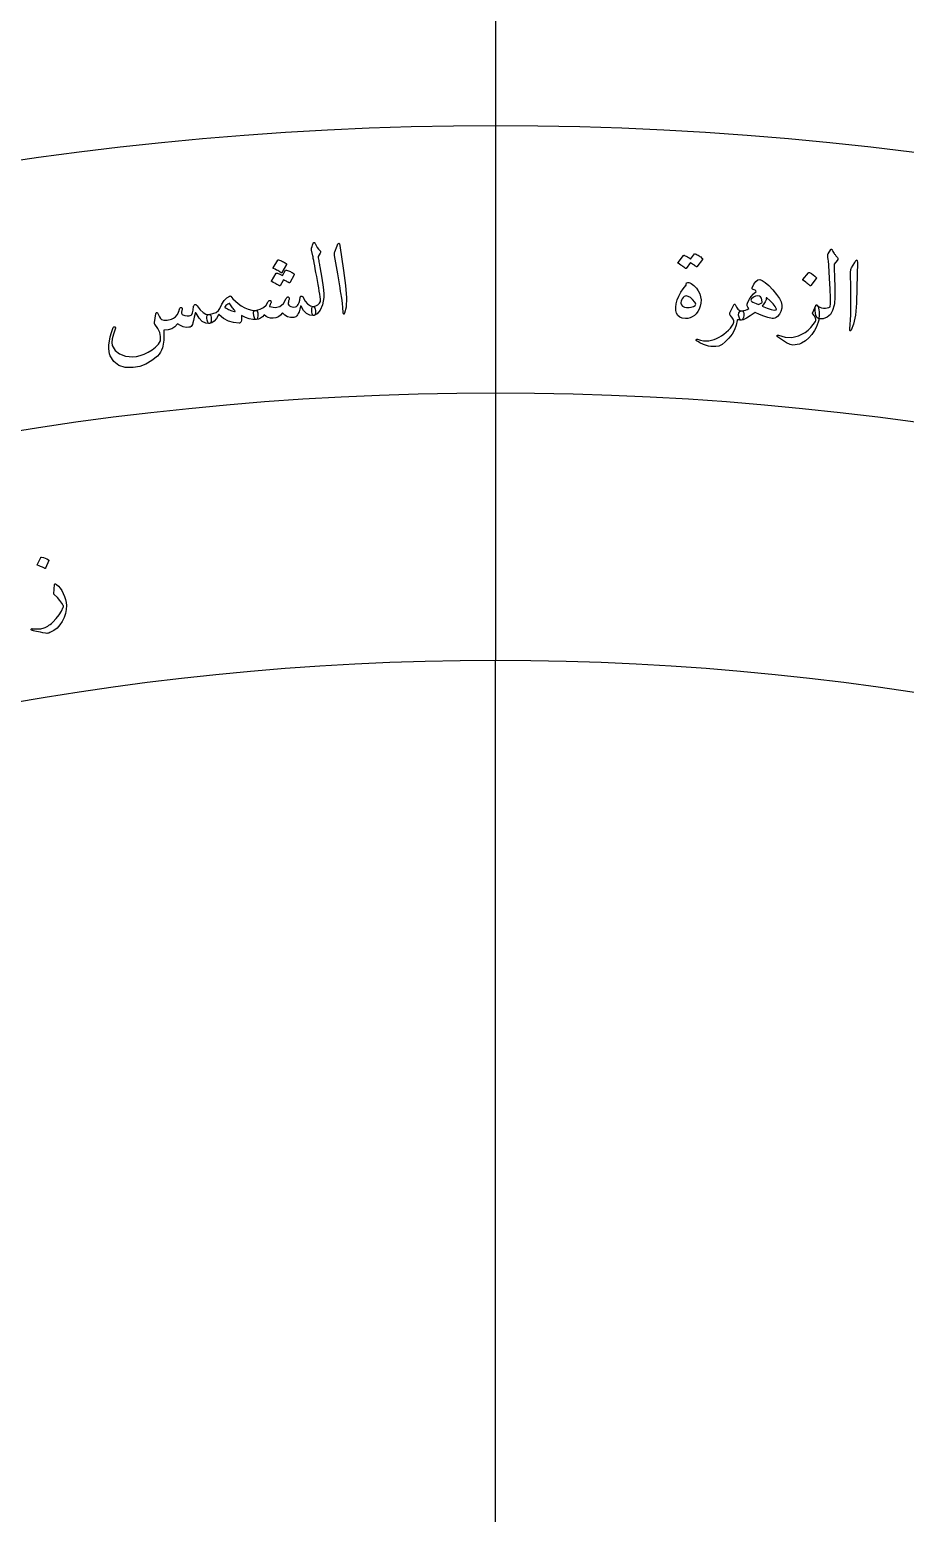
# Model space of a CAD drawing. Header units: millimetres. Extents: x -78 to 78, y -78 to 100.
# Drawn here: x -8.78 to 7.72, y 35.46 to 63.42 of the extents above; entities that cross this region are included whole.
import ezdxf

# ---------------------------------------------------------------- set-up
doc = ezdxf.new("R2010")
doc.units = ezdxf.units.MM
doc.layers.add('ENGRAVE', color=7, linetype='Continuous')
doc.layers.add('TEXT', color=5, linetype='Continuous')

msp = doc.modelspace()

# ---------------------------------------------------------------- linework, layer by layer
at = {"layer": 'ENGRAVE'}
for points in [[(0, 70.1375), (0, 61.6125)], [(0, 61.6125), (0, 56.575)], [(0, 56.575), (0, 51.5375)], [(0, -51.5375), (0, 51.5375)]]:
    msp.add_lwpolyline(points, dxfattribs=at)
for radius in [75.95, 75.95, 73.9156, 70.1375, 70.1375, 67.1538, 61.6125, 61.6125, 56.575, 56.575, 51.5375, 51.5375]:
    msp.add_circle((0, 0), radius, dxfattribs=at)
at = {"layer": 'TEXT'}
for points in [[(-3.4711, 59.3002), (-3.4598, 59.3323), (-3.451, 59.3578), (-3.4447, 59.3766), (-3.441, 59.3887), (-3.438, 59.3965), (-3.434, 59.4021), (-3.4288, 59.4057), (-3.4225, 59.4071), (-3.4152, 59.4064), (-3.409, 59.4031), (-3.4039, 59.3974), (-3.3999, 59.3892), (-3.3813, 59.3489), (-3.3598, 59.3129), (-3.3353, 59.2811), (-3.308, 59.2536), (-3.3003, 59.2448), (-3.2976, 59.2344), (-3.3, 59.2226), (-3.3075, 59.2093), (-3.347, 59.1473), (-3.3425, 59.1208), (-3.3381, 59.0948), (-3.3338, 59.0692), (-3.3294, 59.0442), (-3.3251, 59.0196), (-3.3208, 58.9955), (-3.3166, 58.9719), (-3.3124, 58.9487), (-3.2735, 58.7345), (-3.2479, 58.5667), (-3.2353, 58.4455), (-3.2356, 58.3708), (-3.2643, 58.2336), (-3.3058, 58.1311), (-3.3602, 58.0633), (-3.4275, 58.0301), (-3.4294, 58.03), (-3.4313, 58.0298), (-3.4332, 58.0297), (-3.4351, 58.0296), (-3.4471, 58.0398), (-3.4558, 58.0641), (-3.4614, 58.1025), (-3.4637, 58.1552), (-3.463, 58.1748), (-3.4585, 58.1893), (-3.45, 58.1987), (-3.4377, 58.203), (-3.3896, 58.2156), (-3.3502, 58.2356), (-3.3193, 58.263), (-3.297, 58.2979), (-3.3009, 58.3381), (-3.3064, 58.3837), (-3.3136, 58.4347), (-3.3224, 58.4912), (-3.3327, 58.5529), (-3.3444, 58.6196), (-3.3576, 58.6913), (-3.3721, 58.768), (-3.3857, 58.8433), (-3.3983, 58.9111), (-3.4097, 58.9711), (-3.4199, 59.0236), (-3.4287, 59.0684), (-3.4358, 59.1056), (-3.4413, 59.1351), (-3.4452, 59.1571), (-3.4711, 59.2655), (-3.4723, 59.2763), (-3.4727, 59.2856), (-3.4724, 59.2936), (-3.4711, 59.3002)], [(-2.988, 59.3458), (-2.9711, 59.3823), (-2.9567, 59.3955), (-2.9448, 59.3855), (-2.9354, 59.3523), (-2.8676, 58.8834), (-2.8271, 58.5955), (-2.8101, 58.3649), (-2.8162, 58.1913), (-2.8454, 58.075), (-2.8513, 58.0653), (-2.8567, 58.06), (-2.8615, 58.059), (-2.8659, 58.0624), (-2.8695, 58.0679), (-2.8723, 58.0751), (-2.8742, 58.0841), (-2.8752, 58.0947), (-2.8793, 58.178), (-2.8875, 58.2662), (-2.8998, 58.3591), (-2.9162, 58.457), (-2.92, 58.4826), (-2.9311, 58.5516), (-2.9494, 58.6642), (-2.9751, 58.8202), (-3.0356, 59.166), (-3.0375, 59.1845), (-3.0374, 59.2016), (-3.0353, 59.2174), (-3.0311, 59.2318)], [(6.3299, 59.2822), (6.3344, 59.2808), (6.3382, 59.2775), (6.3414, 59.2723), (6.3438, 59.2653), (6.3476, 59.2546), (6.355, 59.2404), (6.3659, 59.2226), (6.3803, 59.2013), (6.3888, 59.1899), (6.3971, 59.1789), (6.4052, 59.1683), (6.4131, 59.1581), (6.4209, 59.1484), (6.4288, 59.1392), (6.4367, 59.1307), (6.4447, 59.1227), (6.4515, 59.112), (6.4525, 59.0996), (6.4477, 59.0854), (6.4369, 59.0693), (6.3783, 59.0002), (6.3781, 58.9741), (6.3786, 58.9421), (6.3799, 58.9042), (6.3818, 58.8604), (6.3841, 58.8105), (6.3862, 58.7544), (6.3883, 58.692), (6.3903, 58.6232), (6.3927, 58.555), (6.394, 58.4921), (6.3942, 58.4347), (6.3932, 58.3828), (6.3913, 58.3363), (6.3885, 58.2952), (6.3848, 58.2595), (6.3803, 58.2293), (6.3524, 58.1278), (6.3091, 58.0512), (6.2504, 57.9994), (6.1765, 57.9725), (6.1649, 57.9702), (6.1537, 57.9686), (6.1429, 57.9677), (6.1326, 57.9675), (6.1226, 57.9678), (6.1131, 57.9686), (6.104, 57.9698), (6.0954, 57.9714), (6.0713, 57.9823), (6.0519, 58.0035), (6.0373, 58.0352), (6.0273, 58.0772), (6.022, 58.1217), (6.0214, 58.1606), (6.0256, 58.1939), (6.0345, 58.2216), (6.0372, 58.2264), (6.0402, 58.2298), (6.0435, 58.2316), (6.0472, 58.2319), (6.0517, 58.231), (6.0556, 58.2291), (6.059, 58.2263), (6.0617, 58.2227), (6.0848, 58.2035), (6.1119, 58.1889), (6.1432, 58.1789), (6.1786, 58.1736), (6.2162, 58.1735), (6.2502, 58.1776), (6.2805, 58.1859), (6.3071, 58.1985), (6.3111, 58.2564), (6.3102, 58.3657), (6.3043, 58.5263), (6.2933, 58.7383), (6.2793, 58.974), (6.2775, 59.0053), (6.275, 59.035), (6.2718, 59.063), (6.268, 59.0894), (6.2657, 59.1027), (6.264, 59.1148), (6.2628, 59.1257), (6.262, 59.1356), (6.2615, 59.1441), (6.261, 59.1514), (6.2605, 59.1573), (6.2599, 59.1619), (6.2598, 59.1721), (6.261, 59.1812), (6.2635, 59.1891), (6.2674, 59.196), (6.3152, 59.2741), (6.3187, 59.278), (6.3223, 59.2806), (6.326, 59.2821), (6.3299, 59.2822)], [(-4.1061, 59.0744), (-4.1038, 59.0769), (-4.1005, 59.0786), (-4.0962, 59.0794), (-4.0908, 59.0793), (-4.0712, 59.0735), (-4.0521, 59.067), (-4.0336, 59.0597), (-4.0156, 59.0516), (-3.9981, 59.0427), (-3.9809, 59.0328), (-3.964, 59.0219), (-3.9475, 59.0099), (-3.9433, 59.0055), (-3.941, 59.0012), (-3.9407, 58.997), (-3.9424, 58.9929), (-4.0256, 58.8407), (-4.0288, 58.8378), (-4.0332, 58.8372), (-4.0386, 58.839), (-4.0452, 58.8432), (-4.051, 58.8466), (-4.0599, 58.8518), (-4.0722, 58.8587), (-4.0878, 58.8672), (-4.1069, 58.8775), (-4.1297, 58.8894), (-4.1564, 58.903), (-4.1868, 58.9182), (-4.1909, 58.9208), (-4.193, 58.9235), (-4.1932, 58.9264), (-4.1915, 58.9294)], [(3.7474, 59.1927), (3.75, 59.195), (3.7535, 59.1962), (3.7579, 59.1964), (3.7632, 59.1956), (3.782, 59.1873), (3.8, 59.1783), (3.8174, 59.1686), (3.8342, 59.1582), (3.8504, 59.147), (3.8661, 59.1349), (3.8815, 59.1219), (3.8964, 59.1079), (3.8991, 59.1037), (3.9002, 59.0994), (3.8995, 59.095), (3.8972, 59.0905), (3.7944, 58.9505), (3.7917, 58.9488), (3.788, 58.949), (3.7831, 58.9513), (3.7772, 58.9555), (3.7732, 58.9593), (3.7666, 58.9646), (3.7574, 58.9714), (3.7456, 58.9797), (3.7311, 58.9896), (3.7138, 59.0012), (3.6937, 59.0146), (3.6708, 59.0297), (3.59, 58.9209), (3.5864, 58.9176), (3.582, 58.9171), (3.5768, 58.9192), (3.5708, 58.924), (3.5655, 58.9282), (3.5573, 58.9345), (3.546, 58.9429), (3.5316, 58.9534), (3.514, 58.966), (3.4929, 58.9807), (3.4682, 58.9976), (3.4399, 59.0166), (3.4371, 59.0197), (3.4359, 59.0227), (3.4364, 59.0255), (3.4387, 59.0283), (3.5422, 59.1629), (3.5448, 59.1652), (3.5483, 59.1664), (3.5527, 59.1666), (3.5581, 59.1658), (3.574, 59.1596), (3.5895, 59.1526), (3.6044, 59.1448), (3.6188, 59.1361), (3.6326, 59.1268), (3.6459, 59.1169), (3.6587, 59.1064), (3.6709, 59.0953)], [(6.7675, 59.0343), (6.7902, 59.0676), (6.8066, 59.0783), (6.8166, 59.0664), (6.8204, 59.0321), (6.8106, 58.5585), (6.8034, 58.2679), (6.7825, 58.0375), (6.748, 57.8673), (6.7001, 57.7574), (6.6927, 57.7488), (6.6866, 57.7444), (6.6816, 57.7442), (6.6779, 57.7483), (6.6752, 57.7543), (6.6737, 57.7619), (6.6733, 57.771), (6.674, 57.7817), (6.6836, 57.8645), (6.6899, 57.9528), (6.693, 58.0465), (6.6928, 58.1458), (6.6933, 58.1716), (6.6937, 58.2416), (6.694, 58.3556), (6.6942, 58.5137), (6.6912, 58.8648), (6.6923, 58.8833), (6.6952, 58.9002), (6.6999, 58.9154), (6.7063, 58.9289)], [(-3.9585, 58.8838), (-3.9562, 58.8864), (-3.9529, 58.888), (-3.9486, 58.8888), (-3.9432, 58.8887), (-3.9237, 58.8829), (-3.9047, 58.8763), (-3.8863, 58.869), (-3.8684, 58.8608), (-3.851, 58.8519), (-3.8339, 58.8419), (-3.817, 58.8309), (-3.8005, 58.819), (-3.7972, 58.8152), (-3.7956, 58.8111), (-3.7957, 58.8066), (-3.7975, 58.8018), (-3.8807, 58.6498), (-3.8831, 58.6477), (-3.8868, 58.6474), (-3.8919, 58.649), (-3.8983, 58.6524), (-3.9025, 58.6548), (-3.9092, 58.6585), (-3.9182, 58.6634), (-3.9295, 58.6697), (-3.9433, 58.677), (-3.9595, 58.6855), (-3.978, 58.695), (-3.9989, 58.7055), (-4.0591, 58.5933), (-4.0623, 58.5904), (-4.0666, 58.5899), (-4.072, 58.5917), (-4.0786, 58.5958), (-4.0843, 58.5993), (-4.0933, 58.6044), (-4.1055, 58.6113), (-4.121, 58.6198), (-4.14, 58.6301), (-4.1628, 58.642), (-4.1894, 58.6555), (-4.2197, 58.6707), (-4.2229, 58.6734), (-4.2244, 58.6762), (-4.2243, 58.6791), (-4.2224, 58.6821), (-4.1375, 58.8271), (-4.1353, 58.8297), (-4.132, 58.8313), (-4.1277, 58.8321), (-4.1223, 58.832), (-4.1085, 58.828), (-4.0947, 58.8236), (-4.0811, 58.8188), (-4.0675, 58.8137), (-4.0542, 58.808), (-4.0412, 58.8017), (-4.0285, 58.7948), (-4.0161, 58.7873)], [(4.8382, 58.5515), (4.8698, 58.6247), (4.9039, 58.6755), (4.9406, 58.7038), (4.9797, 58.7096), (5.0261, 58.6935), (5.0826, 58.6559), (5.149, 58.5968), (5.2253, 58.5163), (5.2959, 58.4307), (5.3474, 58.3545), (5.3797, 58.2877), (5.393, 58.2304), (5.3914, 58.1679), (5.3776, 58.1105), (5.3514, 58.0585), (5.313, 58.0116), (5.2899, 57.9929), (5.265, 57.9812), (5.2384, 57.9764), (5.21, 57.9784), (5.1326, 57.997), (5.0536, 58.0217), (4.9729, 58.0525), (4.8905, 58.0893), (4.8006, 58.025), (4.7262, 57.9798), (4.667, 57.9538), (4.6232, 57.9471), (4.615, 57.9497), (4.6076, 57.956), (4.601, 57.9662), (4.5951, 57.9802), (4.5801, 58.0396), (4.5821, 58.0826), (4.601, 58.1093), (4.637, 58.1198), (4.673, 58.1239), (4.7078, 58.1324), (4.7412, 58.1454), (4.7734, 58.1628), (4.7534, 58.1877), (4.7435, 58.2159), (4.7438, 58.2474), (4.7542, 58.2822), (4.783, 58.3403), (4.8189, 58.3933), (4.8619, 58.441), (4.9121, 58.4835), (4.9022, 58.4982), (4.8891, 58.5101), (4.8729, 58.519), (4.8535, 58.5251), (4.844, 58.5289), (4.8383, 58.5346), (4.8364, 58.5421), (4.8382, 58.5515)], [(5.8989, 58.8392), (5.9016, 58.8413), (5.9051, 58.8424), (5.9095, 58.8425), (5.9148, 58.8414), (5.9509, 58.8226), (5.9845, 58.8005), (6.0155, 58.7754), (6.044, 58.747), (6.0466, 58.7429), (6.0476, 58.7389), (6.0468, 58.7351), (6.0444, 58.7315), (5.9388, 58.5952), (5.935, 58.5921), (5.9306, 58.5917), (5.9255, 58.594), (5.9197, 58.5991), (5.9146, 58.6035), (5.9066, 58.6101), (5.8957, 58.6189), (5.8818, 58.63), (5.8648, 58.6433), (5.8443, 58.6589), (5.8203, 58.6768), (5.793, 58.6969), (5.7894, 58.7001), (5.7877, 58.7032), (5.788, 58.7061), (5.7902, 58.7088)], [(3.6044, 58.6481), (3.6214, 58.6546), (3.6402, 58.655), (3.6608, 58.6493), (3.6832, 58.6374), (3.738, 58.5956), (3.7836, 58.549), (3.8198, 58.4977), (3.8467, 58.4417), (3.864, 58.384), (3.8713, 58.3258), (3.8687, 58.267), (3.8563, 58.2077), (3.8372, 58.154), (3.8126, 58.1068), (3.7825, 58.066), (3.7468, 58.0315), (3.7073, 58.0045), (3.6657, 57.9861), (3.6221, 57.9762), (3.5764, 57.9748), (3.5173, 57.9827), (3.4699, 58.0025), (3.4342, 58.034), (3.4101, 58.0774), (3.3972, 58.1291), (3.395, 58.1877), (3.4035, 58.2531), (3.4228, 58.3254), (3.4516, 58.3999), (3.4887, 58.47), (3.5341, 58.5357), (3.5877, 58.597), (3.5896, 58.5999), (3.5911, 58.605), (3.5923, 58.6123), (3.5931, 58.6218), (3.5944, 58.6321), (3.5966, 58.6399), (3.6, 58.6452), (3.6044, 58.6481)], [(-5.6913, 58.2059), (-5.6886, 58.216), (-5.6839, 58.2245), (-5.6775, 58.2315), (-5.6692, 58.2371), (-5.658, 58.24), (-5.6465, 58.2369), (-5.6346, 58.2277), (-5.6223, 58.2126), (-5.5674, 58.1385), (-5.5138, 58.0871), (-5.4614, 58.0586), (-5.4103, 58.0529), (-5.3856, 58.0491), (-5.3687, 58.0306), (-5.3596, 57.9974), (-5.3583, 57.9494), (-5.3619, 57.9204), (-5.369, 57.8992), (-5.3798, 57.8858), (-5.3942, 57.8804), (-5.4627, 57.8876), (-5.5275, 57.9224), (-5.5884, 57.9849), (-5.6457, 58.0749), (-5.6505, 58.0831), (-5.6549, 58.0852), (-5.659, 58.0813), (-5.6627, 58.0714), (-5.6781, 57.9985), (-5.6918, 57.9399), (-5.7036, 57.8954), (-5.7138, 57.8652), (-5.7247, 57.843), (-5.7392, 57.8264), (-5.7575, 57.8155), (-5.7794, 57.8103), (-5.8341, 57.8095), (-5.8881, 57.8201), (-5.9413, 57.8421), (-5.9938, 57.8756), (-6.0435, 57.8218), (-6.1035, 57.7838), (-6.1737, 57.7615), (-6.2543, 57.755), (-6.2515, 57.7045), (-6.2504, 57.6567), (-6.251, 57.6116), (-6.2533, 57.5693), (-6.2574, 57.5295), (-6.2631, 57.4922), (-6.2706, 57.4574), (-6.2797, 57.425), (-6.2955, 57.3815), (-6.3164, 57.3411), (-6.3424, 57.3038), (-6.3734, 57.2695), (-6.4783, 57.1826), (-6.5897, 57.1171), (-6.7076, 57.0728), (-6.8322, 57.0498), (-6.9786, 57.0528), (-7.0993, 57.0904), (-7.1945, 57.1628), (-7.2643, 57.27), (-7.2776, 57.3092), (-7.2858, 57.357), (-7.2889, 57.4135), (-7.2869, 57.4786), (-7.2783, 57.5512), (-7.2617, 57.6298), (-7.2372, 57.7145), (-7.2046, 57.8052), (-7.2014, 57.8116), (-7.1978, 57.8163), (-7.1937, 57.8193), (-7.1891, 57.8207), (-7.1829, 57.8209), (-7.1774, 57.8198), (-7.1728, 57.8173), (-7.1689, 57.8135), (-7.1662, 57.8089), (-7.1648, 57.8039), (-7.1649, 57.7984), (-7.1663, 57.7925), (-7.2038, 57.6837), (-7.2259, 57.5935), (-7.2326, 57.522), (-7.2242, 57.4691), (-7.1704, 57.3752), (-7.0881, 57.3086), (-6.9773, 57.2691), (-6.8379, 57.2566), (-6.7703, 57.2619), (-6.6994, 57.2778), (-6.6252, 57.3041), (-6.5476, 57.3409), (-6.4708, 57.3869), (-6.4065, 57.4381), (-6.3546, 57.4947), (-6.3152, 57.5567), (-6.3123, 57.6338), (-6.3288, 57.7111), (-6.3649, 57.7887), (-6.4205, 57.8666), (-6.4262, 57.8755), (-6.4298, 57.8844), (-6.4311, 57.8934), (-6.4303, 57.9023), (-6.404, 58.066), (-6.3994, 58.081), (-6.3929, 58.0885), (-6.3847, 58.0884), (-6.3747, 58.0808), (-6.3599, 58.0589), (-6.3454, 58.0346), (-6.3312, 58.0079), (-6.3171, 57.9786), (-6.2945, 57.9548), (-6.2526, 57.9445), (-6.1914, 57.9476), (-6.111, 57.964), (-6.0683, 57.9811), (-6.0321, 58.0075), (-6.0024, 58.0432), (-5.9791, 58.088), (-5.976, 58.0943), (-5.9732, 58.101), (-5.9706, 58.1079), (-5.9684, 58.1152), (-5.9662, 58.1228), (-5.9641, 58.1304), (-5.962, 58.1382), (-5.9599, 58.1461), (-5.9556, 58.1611), (-5.9505, 58.1722), (-5.9449, 58.1796), (-5.9386, 58.1831), (-5.9328, 58.1838), (-5.9269, 58.1829), (-5.9209, 58.1802), (-5.9146, 58.1759), (-5.9093, 58.1712), (-5.9059, 58.1656), (-5.9042, 58.1592), (-5.9044, 58.1518), (-5.9179, 58.0943), (-5.9186, 58.0772), (-5.9148, 58.0632), (-5.9064, 58.0523), (-5.8936, 58.0445), (-5.8542, 58.0312), (-5.815, 58.0258), (-5.7758, 58.0284), (-5.7367, 58.0389), (-5.7248, 58.0525), (-5.7133, 58.0848), (-5.7021, 58.1359), (-5.6913, 58.2059)], [(-5.0104, 58.3979), (-5.0052, 58.4003), (-5.0005, 58.4007), (-4.9963, 58.3991), (-4.9928, 58.3955), (-4.951, 58.3477), (-4.9036, 58.3017), (-4.8506, 58.2576), (-4.7921, 58.2153), (-4.7286, 58.1783), (-4.6626, 58.1515), (-4.5941, 58.135), (-4.5231, 58.1287), (-4.507, 58.1263), (-4.4949, 58.1179), (-4.4869, 58.1037), (-4.4831, 58.0836), (-4.4812, 58.0288), (-4.4849, 57.9893), (-4.4945, 57.965), (-4.5097, 57.956), (-4.5756, 57.9569), (-4.6437, 57.9696), (-4.714, 57.9941), (-4.7865, 58.0304), (-4.7876, 57.9821), (-4.7901, 57.9456), (-4.794, 57.9207), (-4.7994, 57.9076), (-4.8068, 57.9002), (-4.8151, 57.8947), (-4.8243, 57.8911), (-4.8344, 57.8893), (-4.9389, 57.8989), (-5.0359, 57.9286), (-5.1255, 57.9784), (-5.2076, 58.0482), (-5.2108, 58.0507), (-5.2141, 58.051), (-5.2174, 58.0492), (-5.2208, 58.0451), (-5.2626, 57.9777), (-5.3054, 57.9277), (-5.3492, 57.8953), (-5.3942, 57.8804), (-5.404, 57.8814), (-5.4125, 57.8864), (-5.4198, 57.8954), (-5.4257, 57.9084), (-5.4379, 57.9476), (-5.4435, 57.9811), (-5.4427, 58.009), (-5.4352, 58.0312), (-5.4293, 58.0402), (-5.4232, 58.0468), (-5.4169, 58.0511), (-5.4103, 58.0529), (-5.3299, 58.0683), (-5.2679, 58.0921), (-5.2242, 58.1243), (-5.1987, 58.165), (-5.1611, 58.2464), (-5.1171, 58.3123), (-5.0669, 58.3628), (-5.0104, 58.3979)], [(-5.0059, 58.2553), (-5.0084, 58.2575), (-5.0115, 58.2587), (-5.0152, 58.2589), (-5.0196, 58.258), (-5.0457, 58.2477), (-5.0674, 58.235), (-5.0848, 58.2201), (-5.0979, 58.2029), (-5.1008, 58.1962), (-5.1011, 58.1905), (-5.0989, 58.1858), (-5.0941, 58.182), (-5.0753, 58.1695), (-5.0556, 58.158), (-5.0352, 58.1474), (-5.0141, 58.1377), (-4.9922, 58.1289), (-4.9695, 58.121), (-4.9461, 58.114), (-4.9219, 58.1079), (-4.9158, 58.107), (-4.911, 58.1069), (-4.9077, 58.1077), (-4.9057, 58.1093), (-4.9051, 58.1115), (-4.9059, 58.1141), (-4.908, 58.1171), (-4.9114, 58.1204), (-4.9223, 58.1335), (-4.9335, 58.1478), (-4.9451, 58.163), (-4.9569, 58.1793), (-4.969, 58.1967), (-4.9812, 58.2152), (-4.9935, 58.2347), (-5.0059, 58.2553)], [(-4.2903, 58.2854), (-4.2851, 58.2962), (-4.2792, 58.305), (-4.2727, 58.3116), (-4.2656, 58.3161), (-4.2582, 58.3182), (-4.2512, 58.3177), (-4.2445, 58.3144), (-4.238, 58.3085), (-4.2332, 58.3003), (-4.2314, 58.2902), (-4.2325, 58.2781), (-4.2367, 58.2642), (-4.24, 58.2571), (-4.2431, 58.2497), (-4.2461, 58.2422), (-4.249, 58.2343), (-4.252, 58.2264), (-4.2553, 58.2184), (-4.259, 58.2105), (-4.263, 58.2024), (-4.1539, 58.1827), (-4.0651, 58.2007), (-3.9964, 58.2564), (-3.9477, 58.3501), (-3.9425, 58.3609), (-3.9369, 58.3696), (-3.931, 58.3762), (-3.9247, 58.3806), (-3.9173, 58.3828), (-3.9103, 58.3825), (-3.9036, 58.3798), (-3.8972, 58.3747), (-3.8923, 58.3676), (-3.8899, 58.3588), (-3.8901, 58.3484), (-3.8928, 58.3364), (-3.9007, 58.3073), (-3.9056, 58.283), (-3.9074, 58.2634), (-3.9062, 58.2487), (-3.8982, 58.2281), (-3.883, 58.2121), (-3.8607, 58.2007), (-3.8313, 58.1939), (-3.7997, 58.1921), (-3.7728, 58.1958), (-3.7505, 58.2049), (-3.7329, 58.2195), (-3.7183, 58.2425), (-3.7048, 58.2768), (-3.6925, 58.3223), (-3.6814, 58.3791), (-3.6797, 58.3859), (-3.6754, 58.391), (-3.6686, 58.3943), (-3.6593, 58.3959), (-3.6497, 58.3955), (-3.6418, 58.3931), (-3.6357, 58.3887), (-3.6315, 58.3822), (-3.5891, 58.3056), (-3.5424, 58.2503), (-3.4913, 58.2161), (-3.4358, 58.2031), (-3.4241, 58.199), (-3.4143, 58.189), (-3.4062, 58.173), (-3.4001, 58.1512), (-3.3952, 58.1275), (-3.3931, 58.1058), (-3.3937, 58.0862), (-3.3971, 58.0685), (-3.4024, 58.0522), (-3.4089, 58.0403), (-3.4166, 58.033), (-3.4256, 58.0302), (-3.4993, 58.0377), (-3.5641, 58.0696), (-3.6198, 58.1258), (-3.6667, 58.2064), (-3.669, 58.2106), (-3.6714, 58.2119), (-3.6738, 58.2103), (-3.6763, 58.2058), (-3.6905, 58.15), (-3.7044, 58.1042), (-3.718, 58.0682), (-3.7312, 58.0422), (-3.7461, 58.0233), (-3.763, 58.0088), (-3.7819, 57.9988), (-3.8028, 57.9932), (-3.8666, 57.9932), (-3.9231, 58.0078), (-3.9722, 58.0372), (-4.014, 58.0812), (-4.0507, 58.0398), (-4.0925, 58.0092), (-4.1393, 57.9892), (-4.1911, 57.9799), (-4.2416, 57.9809), (-4.2865, 57.9918), (-4.3255, 58.0124), (-4.3589, 58.0428), (-4.3943, 58.0072), (-4.4315, 57.9809), (-4.4706, 57.9637), (-4.5116, 57.9559), (-4.5286, 57.9626), (-4.5432, 57.9857), (-4.5556, 58.0252), (-4.5656, 58.081), (-4.5649, 58.0983), (-4.5579, 58.112), (-4.5446, 58.1221), (-4.5251, 58.1286), (-4.4398, 58.1489), (-4.3722, 58.1818), (-4.3224, 58.2273), (-4.2903, 58.2854)], [(3.7611, 58.2235), (3.7698, 58.2331), (3.7717, 58.246), (3.7668, 58.2622), (3.7552, 58.2818), (3.7138, 58.3331), (3.6727, 58.37), (3.6317, 58.3923), (3.5911, 58.4001), (3.5714, 58.3978), (3.5528, 58.3885), (3.5351, 58.3721), (3.5185, 58.3486), (3.5048, 58.323), (3.4959, 58.3003), (3.4917, 58.2804), (3.4922, 58.2634), (3.5038, 58.2315), (3.5254, 58.2079), (3.5572, 58.1926), (3.5991, 58.1855), (3.6458, 58.1857), (3.6884, 58.192), (3.7268, 58.2046), (3.7611, 58.2235)], [(4.4167, 58.0829), (4.4878, 58.2319), (4.4953, 58.2436), (4.5021, 58.2491), (4.5082, 58.2484), (4.5136, 58.2415), (4.5276, 58.2133), (4.5413, 58.1891), (4.5549, 58.1687), (4.5683, 58.1522), (4.5834, 58.1392), (4.6002, 58.1294), (4.6187, 58.1229), (4.6389, 58.1196), (4.6585, 58.1127), (4.6716, 58.0957), (4.6781, 58.0687), (4.678, 58.0315), (4.6721, 57.9946), (4.6614, 57.9681), (4.6457, 57.9523), (4.6251, 57.9469), (4.6097, 57.9474), (4.594, 57.9484), (4.5782, 57.9499), (4.5622, 57.9519), (4.5594, 57.9514), (4.5567, 57.9494), (4.5541, 57.946), (4.5517, 57.9411), (4.5344, 57.8511), (4.5025, 57.7649), (4.4562, 57.6825), (4.3955, 57.6038), (4.3295, 57.5362), (4.2673, 57.4875), (4.2086, 57.4574), (4.1535, 57.4461), (4.1024, 57.4458), (4.0558, 57.4487), (4.0137, 57.4549), (3.9761, 57.4644), (3.9579, 57.471), (3.9384, 57.4786), (3.9176, 57.4873), (3.8957, 57.497), (3.8726, 57.5079), (3.8485, 57.5204), (3.8235, 57.5344), (3.7975, 57.5498), (3.7909, 57.5534), (3.7861, 57.5573), (3.7829, 57.5616), (3.7814, 57.5663), (3.7806, 57.5725), (3.7812, 57.5774), (3.7831, 57.581), (3.7863, 57.5834), (3.7905, 57.5854), (3.7951, 57.5862), (3.8001, 57.5857), (3.8054, 57.584), (3.8643, 57.5678), (3.9198, 57.558), (3.9719, 57.5547), (4.0206, 57.5578), (4.0693, 57.5672), (4.1173, 57.5811), (4.1645, 57.5995), (4.211, 57.6224), (4.2569, 57.6496), (4.3024, 57.681), (4.3474, 57.7167), (4.3919, 57.7566), (4.4259, 57.7934), (4.4535, 57.8305), (4.4747, 57.8679), (4.4895, 57.9054), (4.4881, 57.9326), (4.4763, 57.9644), (4.454, 58.0009), (4.4213, 58.042), (4.4157, 58.0507), (4.4131, 58.0605), (4.4134, 58.0712), (4.4167, 58.0829)], [(4.9533, 58.2386), (4.9823, 58.2515), (5.0032, 58.2633), (5.016, 58.2738), (5.0208, 58.283), (5.0181, 58.3279), (5.0088, 58.3623), (4.9931, 58.3861), (4.9708, 58.3994), (4.9332, 58.4048), (4.8957, 58.3975), (4.8583, 58.3773), (4.8211, 58.3443), (4.8138, 58.3334), (4.813, 58.3223), (4.8187, 58.3108), (4.8309, 58.2991), (4.8501, 58.2864), (4.8769, 58.272), (4.9113, 58.2561), (4.9533, 58.2386)], [(5.1091, 58.3642), (5.1059, 58.3664), (5.1035, 58.3667), (5.1019, 58.3649), (5.1011, 58.3611), (5.0977, 58.3281), (5.0834, 58.2916), (5.0582, 58.2514), (5.022, 58.2076), (5.1192, 58.1701), (5.1946, 58.146), (5.2483, 58.1354), (5.2803, 58.1383), (5.2862, 58.1409), (5.29, 58.1442), (5.2917, 58.1481), (5.2912, 58.1528), (5.2687, 58.2018), (5.2308, 58.2534), (5.1776, 58.3076), (5.1091, 58.3642)], [(6.0636, 58.2225), (6.0764, 58.1985), (6.0863, 58.1703), (6.0933, 58.1377), (6.0974, 58.1009), (6.0989, 58.0626), (6.098, 58.0239), (6.0946, 57.9847), (6.0887, 57.945), (6.0788, 57.9052), (6.0624, 57.8597), (6.0398, 57.8086), (6.0108, 57.7519), (5.9624, 57.675), (5.9054, 57.6094), (5.8399, 57.555), (5.7658, 57.5118), (5.7261, 57.4951), (5.6852, 57.4836), (5.6431, 57.4772), (5.5999, 57.476), (5.5486, 57.4869), (5.484, 57.5166), (5.406, 57.5652), (5.3147, 57.6326), (5.3094, 57.6381), (5.3062, 57.644), (5.3048, 57.6502), (5.3054, 57.6566), (5.3081, 57.6619), (5.3128, 57.6646), (5.3198, 57.6647), (5.3289, 57.6622), (5.4574, 57.6216), (5.5839, 57.6168), (5.7088, 57.6476), (5.8322, 57.7141), (5.8892, 57.7579), (5.9405, 57.8065), (5.9862, 57.8601), (6.0262, 57.9186), (6.0311, 57.9284), (6.0342, 57.9396), (6.0355, 57.9522), (6.035, 57.9661), (6.0304, 57.9847), (6.019, 58.0074), (6.0008, 58.0342), (5.9758, 58.0651), (5.9733, 58.0699), (5.9725, 58.0756), (5.9736, 58.0824), (5.9764, 58.0902), (6.0364, 58.2214), (6.0391, 58.2262), (6.0421, 58.2296), (6.0454, 58.2314), (6.0491, 58.2317), (6.0536, 58.2308), (6.0575, 58.2289), (6.0609, 58.2261), (6.0636, 58.2225)], [(-8.5731, 53.4759), (-8.5712, 53.4784), (-8.5684, 53.4802), (-8.5645, 53.4813), (-8.5596, 53.4816), (-8.5234, 53.4734), (-8.4887, 53.4619), (-8.4555, 53.447), (-8.4238, 53.4288), (-8.4205, 53.4257), (-8.4188, 53.4225), (-8.4186, 53.419), (-8.4199, 53.4152), (-8.4812, 53.2708), (-8.4837, 53.2672), (-8.4875, 53.2658), (-8.4926, 53.2667), (-8.4989, 53.2698), (-8.5043, 53.2725), (-8.5129, 53.2764), (-8.5246, 53.2816), (-8.5394, 53.2881), (-8.5575, 53.2958), (-8.5792, 53.3048), (-8.6044, 53.3149), (-8.6332, 53.3262), (-8.6372, 53.3282), (-8.6393, 53.3305), (-8.6397, 53.3331), (-8.6384, 53.336)], [(-8.3101, 52.9666), (-8.3096, 52.9699), (-8.3088, 52.9725), (-8.3077, 52.9746), (-8.3062, 52.976), (-8.3014, 52.9772), (-8.2951, 52.976), (-8.2873, 52.9723), (-8.278, 52.9663), (-8.2406, 52.9337), (-8.2065, 52.8946), (-8.176, 52.849), (-8.1489, 52.7968), (-8.1253, 52.7398), (-8.1075, 52.6828), (-8.0954, 52.6258), (-8.089, 52.5688), (-8.0928, 52.4919), (-8.1069, 52.4164), (-8.1312, 52.3425), (-8.1657, 52.27), (-8.2099, 52.2023), (-8.2633, 52.1444), (-8.3261, 52.0962), (-8.3981, 52.0577), (-8.4179, 52.05), (-8.4381, 52.0455), (-8.4589, 52.0442), (-8.4802, 52.0462), (-8.5301, 52.0551), (-8.5752, 52.0636), (-8.6155, 52.0717), (-8.6511, 52.0792), (-8.6818, 52.0864), (-8.7075, 52.0931), (-8.7283, 52.0995), (-8.744, 52.1054), (-8.7474, 52.1075), (-8.75, 52.1097), (-8.7517, 52.1121), (-8.7526, 52.1146), (-8.7528, 52.118), (-8.7524, 52.1213), (-8.7513, 52.1245), (-8.7495, 52.1276), (-8.7469, 52.1301), (-8.7436, 52.1317), (-8.7394, 52.1322), (-8.7344, 52.1319), (-8.7039, 52.1288), (-8.6748, 52.127), (-8.6473, 52.1263), (-8.6213, 52.1267), (-8.5966, 52.1284), (-8.573, 52.1314), (-8.5504, 52.1356), (-8.529, 52.141), (-8.5078, 52.1481), (-8.4863, 52.1571), (-8.4642, 52.168), (-8.4417, 52.1809), (-8.4187, 52.1959), (-8.3954, 52.213), (-8.3716, 52.2323), (-8.3473, 52.2537), (-8.2802, 52.3209), (-8.2246, 52.391), (-8.1805, 52.4641), (-8.148, 52.5402), (-8.1461, 52.5463), (-8.1456, 52.553), (-8.1465, 52.5604), (-8.1489, 52.5684), (-8.1745, 52.6141), (-8.2113, 52.6636), (-8.2594, 52.7169), (-8.3188, 52.7739), (-8.3216, 52.7776), (-8.3235, 52.7811), (-8.3244, 52.7843), (-8.3244, 52.7872)]]:
    msp.add_lwpolyline(points, close=True, dxfattribs=at)

doc.saveas('drawing.dxf')
